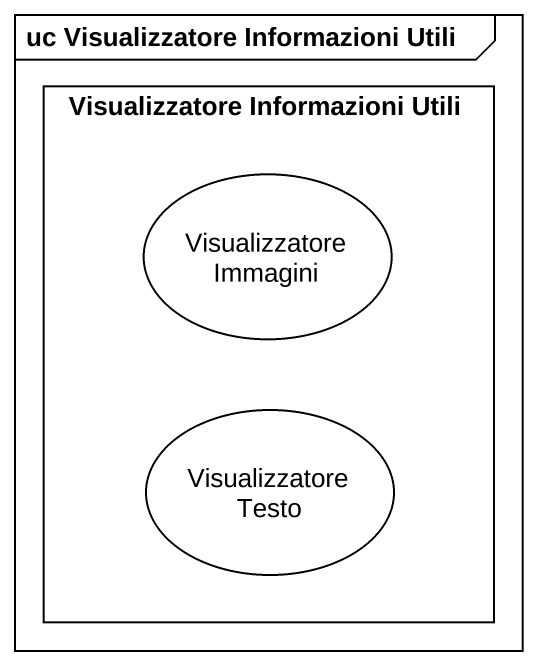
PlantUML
@startuml
mainframe uc Visualizzatore Informazioni Utili
rectangle "Visualizzatore Informazioni Utili" as Visualizzatore_Informazioni {
  usecase "Visualizzatore Immagini" as Visualizzatore_Immagini
  usecase "Visualizzatore Testo" as Visualizzatore_Testo
}
@enduml
